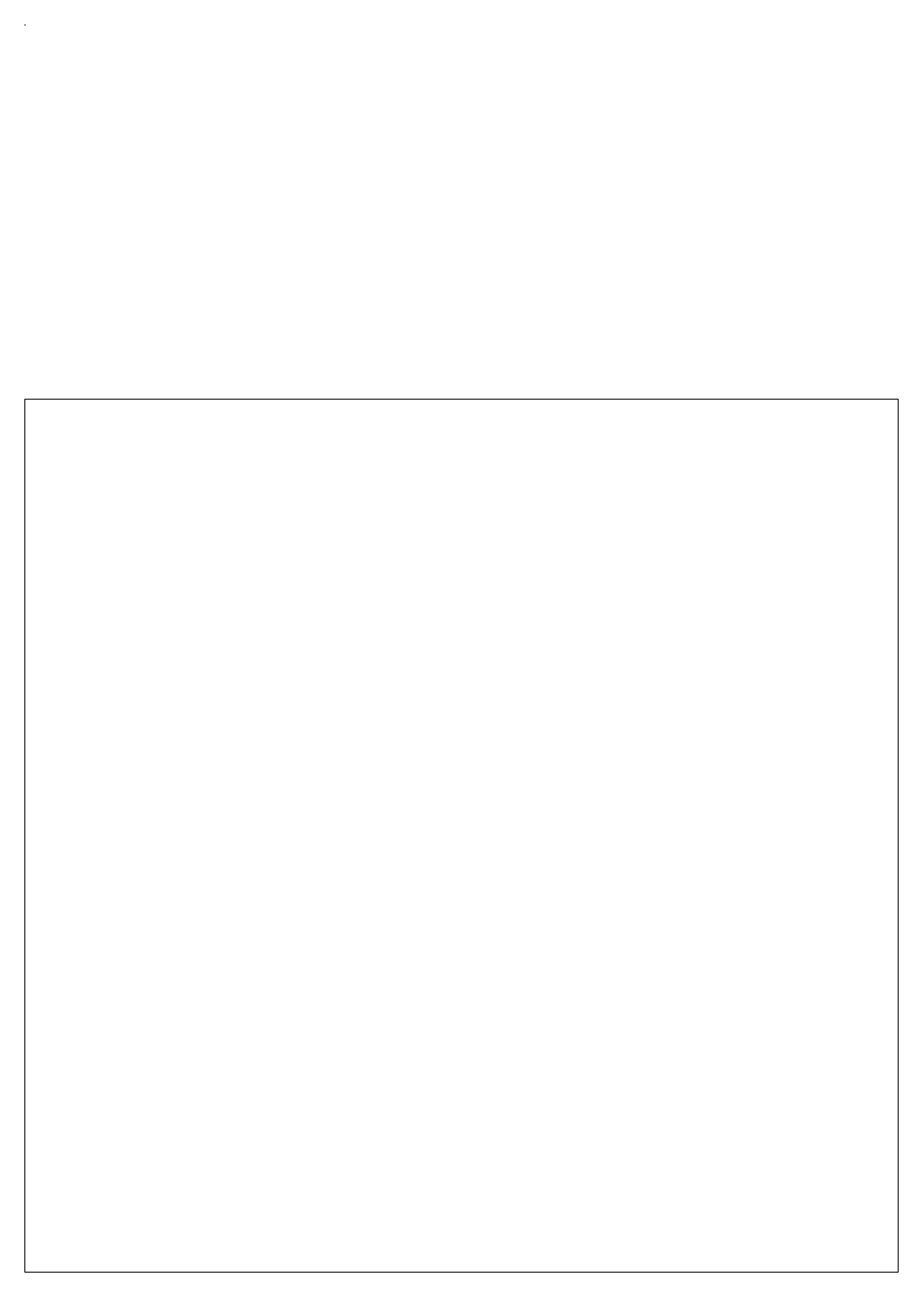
# Model space of a CAD drawing. Header units: inches. Extents: x 0 to 7, y 0 to 10.
import ezdxf

# ---------------------------------------------------------------- set-up
doc = ezdxf.new("R2010")
doc.units = ezdxf.units.IN
doc.layers.get('0').update_dxf_attribs({"linetype": 'CONTINUOUS', "lineweight": 0})

msp = doc.modelspace()

# ---------------------------------------------------------------- linework, layer by layer
for p, q in [((0, 7), (7, 7)), ((0, 0), (0, 7)), ((7, 7), (7, 0)), ((7, 0), (0, 0))]:
    msp.add_line(p, q)
msp.add_point((0, 10))

doc.saveas('drawing.dxf')
